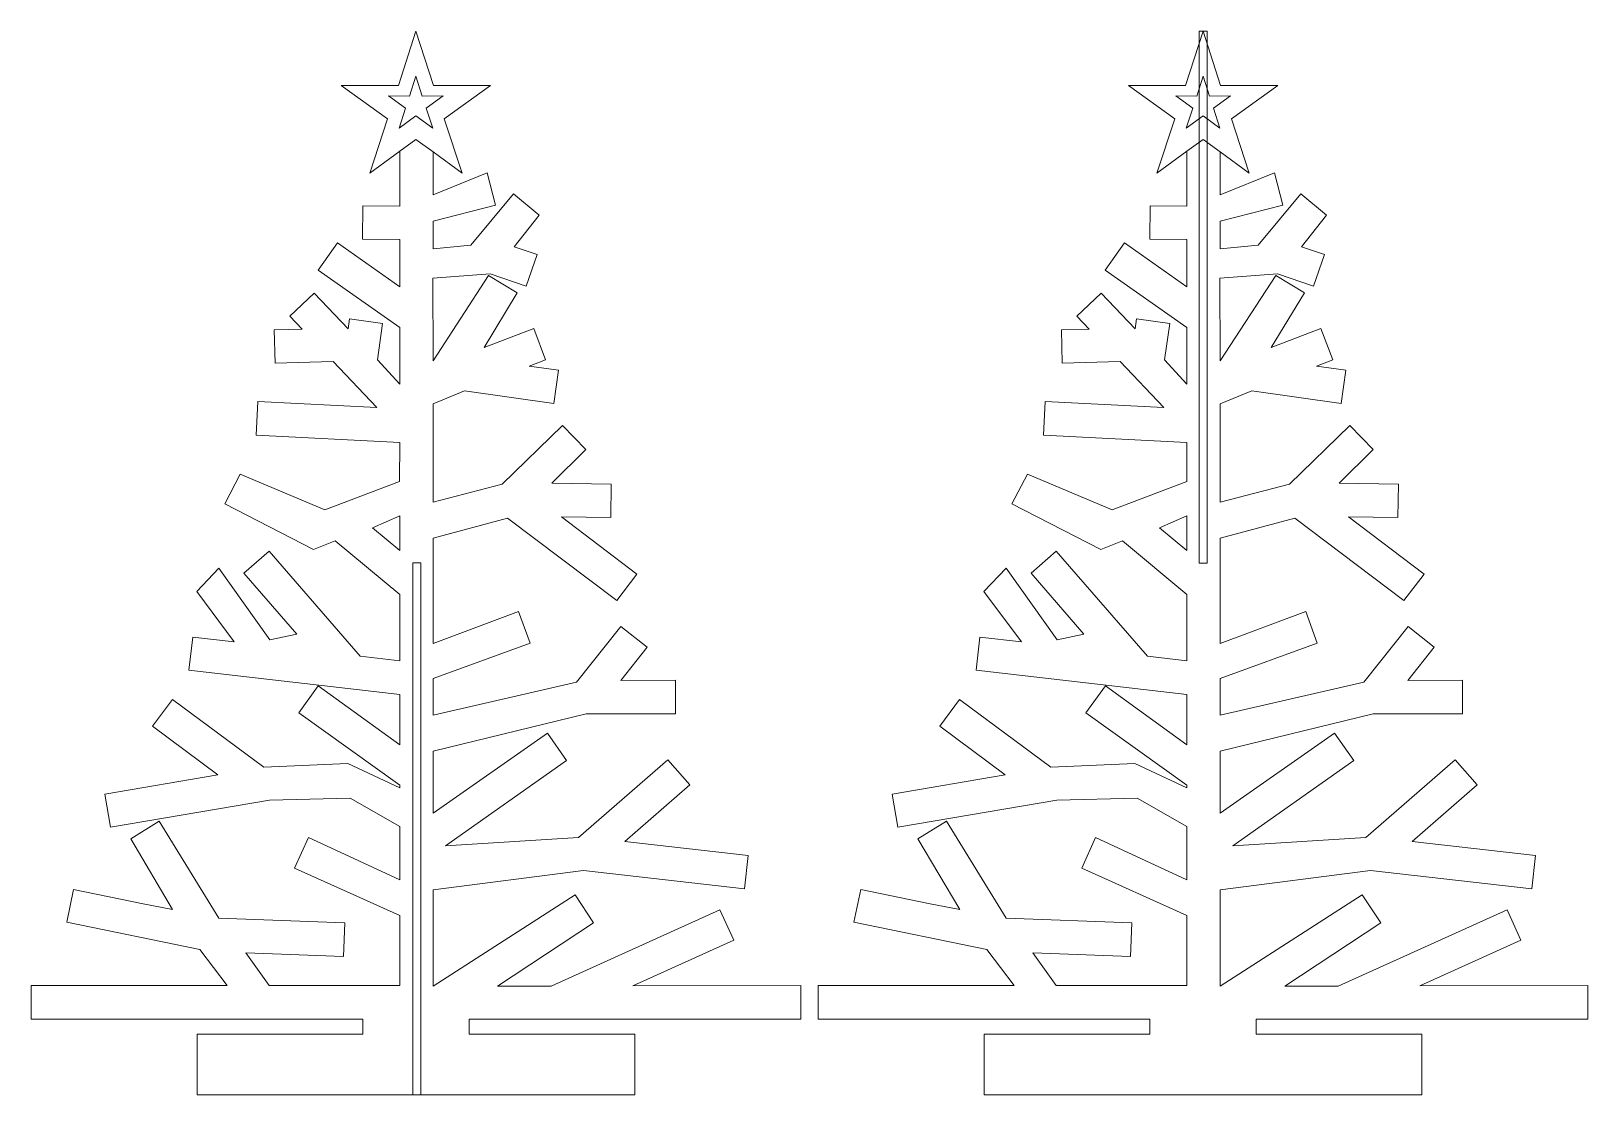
# Model space of a CAD drawing. Header units: centimetres. Extents: x -58 to 59, y -27 to 53.
import ezdxf

# ---------------------------------------------------------------- set-up
doc = ezdxf.new("R2010")
doc.units = ezdxf.units.CM
doc.header["$MEASUREMENT"] = 0
doc.layers.add('Capa 1', color=7, linetype='Continuous')

msp = doc.modelspace()

# ---------------------------------------------------------------- linework, layer by layer
at = {"layer": 'Capa 1', "color": 240, "lineweight": 9}
msp.add_lwpolyline([(29.36083, 13.44846), (29.96083, 13.44846), (29.96083, 53.44846), (29.36083, 53.44846), (29.36083, 13.44846)], close=True, dxfattribs=at)
at = {"layer": 'Capa 1', "color": 240, "lineweight": 20}
msp.add_lwpolyline([(-29.7685, -26.54446), (-29.1685, -26.54446), (-29.1685, 13.45554), (-29.7685, 13.45554), (-29.7685, -26.54446)], close=True, dxfattribs=at)
at = {"layer": 'Capa 1', "color": 240, "lineweight": 9}
for points, knots in [([(-28.2424, 39.15642), (-28.2424, 39.15642), (-28.2424, 37.09016), (-28.2424, 37.09016), (-28.2424, 37.09016), (-28.2424, 37.09016), (-25.39386, 37.36698), (-25.39386, 37.36698), (-25.39386, 37.36698), (-25.39386, 37.36698), (-22.18166, 41.22032), (-22.18166, 41.22032), (-22.18166, 41.22032), (-22.18166, 41.22032), (-20.2507, 39.6106), (-20.2507, 39.6106), (-20.2507, 39.6106), (-20.2507, 39.6106), (-22.1373, 37.245), (-22.1373, 37.245), (-22.1373, 37.245), (-22.1373, 37.245), (-20.40828, 36.64596), (-20.40828, 36.64596), (-20.40828, 36.64596), (-20.40828, 36.64596), (-21.23132, 34.27054), (-21.23132, 34.27054), (-21.23132, 34.27054), (-21.23132, 34.27054), (-23.94036, 35.20918), (-23.94036, 35.20918), (-23.94036, 35.20918), (-23.94036, 35.20918), (-28.26874, 34.87442), (-28.26874, 34.87442), (-28.26874, 34.87442), (-28.26874, 34.87442), (-28.2424, 28.66264), (-28.2424, 28.66264), (-28.2424, 28.66264), (-28.2424, 28.66264), (-24.06276, 35.07992), (-24.06276, 35.07992), (-24.06276, 35.07992), (-24.06276, 35.07992), (-21.91082, 33.78026), (-21.91082, 33.78026), (-21.91082, 33.78026), (-21.91082, 33.78026), (-24.39844, 29.66124), (-24.39844, 29.66124), (-24.39844, 29.66124), (-24.39844, 29.66124), (-20.67444, 31.08288), (-20.67444, 31.08288), (-20.67444, 31.08288), (-20.67444, 31.08288), (-19.7779, 28.7343), (-19.7779, 28.7343), (-19.7779, 28.7343), (-19.7779, 28.7343), (-21.01202, 28.26314), (-21.01202, 28.26314), (-21.01202, 28.26314), (-21.01202, 28.26314), (-18.80238, 27.9514), (-18.80238, 27.9514), (-18.80238, 27.9514), (-18.80238, 27.9514), (-19.15358, 25.46216), (-19.15358, 25.46216), (-19.15358, 25.46216), (-19.15358, 25.46216), (-25.86766, 26.40948), (-25.86766, 26.40948), (-25.86766, 26.40948), (-25.86766, 26.40948), (-28.2424, 25.42946), (-28.2424, 25.42946), (-28.2424, 25.42946), (-28.2424, 25.42946), (-28.2424, 18.01952), (-28.2424, 18.01952), (-28.2424, 18.01952), (-28.2424, 18.01952), (-23.0429, 19.37586), (-23.0429, 19.37586), (-23.0429, 19.37586), (-23.0429, 19.37586), (-18.49672, 23.78634), (-18.49672, 23.78634), (-18.49672, 23.78634), (-18.49672, 23.78634), (-16.7462, 21.98192), (-16.7462, 21.98192), (-16.7462, 21.98192), (-16.7462, 21.98192), (-19.29794, 19.45126), (-19.29794, 19.45126), (-19.29794, 19.45126), (-19.29794, 19.45126), (-14.84528, 19.38372), (-14.84528, 19.38372), (-14.84528, 19.38372), (-14.84528, 19.38372), (-14.8834, 16.87006), (-14.8834, 16.87006), (-14.8834, 16.87006), (-14.8834, 16.87006), (-18.58718, 16.92626), (-18.58718, 16.92626), (-18.58718, 16.92626), (-18.58718, 16.92626), (-12.90758, 12.62728), (-12.90758, 12.62728), (-12.90758, 12.62728), (-12.90758, 12.62728), (-14.42486, 10.62286), (-14.42486, 10.62286), (-14.42486, 10.62286), (-14.42486, 10.62286), (-22.63206, 16.83502), (-22.63206, 16.83502), (-22.63206, 16.83502), (-22.63206, 16.83502), (-28.2424, 15.33504), (-28.2424, 15.33504), (-28.2424, 15.33504), (-28.2424, 15.33504), (-28.2424, 7.40724), (-28.2424, 7.40724), (-28.2424, 7.40724), (-28.2424, 7.40724), (-21.81072, 9.7965), (-21.81072, 9.7965), (-21.81072, 9.7965), (-21.81072, 9.7965), (-20.93822, 7.43878), (-20.93822, 7.43878), (-20.93822, 7.43878), (-20.93822, 7.43878), (-28.2424, 4.76646), (-28.2424, 4.76646), (-28.2424, 4.76646), (-28.2424, 4.76646), (-28.2424, 1.99966), (-28.2424, 1.99966), (-28.2424, 1.99966), (-28.2424, 1.99966), (-17.44548, 4.49198), (-17.44548, 4.49198), (-17.44548, 4.49198), (-17.44548, 4.49198), (-14.11794, 8.68468), (-14.11794, 8.68468), (-14.11794, 8.68468), (-14.11794, 8.68468), (-12.14886, 7.12182), (-12.14886, 7.12182), (-12.14886, 7.12182), (-12.14886, 7.12182), (-14.13156, 4.62358), (-14.13156, 4.62358), (-14.13156, 4.62358), (-14.13156, 4.62358), (-10.02216, 4.63336), (-10.02216, 4.63336), (-10.02216, 4.63336), (-10.02216, 4.63336), (-10.01618, 2.11942), (-10.01618, 2.11942), (-10.01618, 2.11942), (-10.01618, 2.11942), (-16.73582, 2.10662), (-16.73582, 2.10662), (-16.73582, 2.10662), (-16.73582, 2.10662), (-28.2424, -0.69548), (-28.2424, -0.69548), (-28.2424, -0.69548), (-28.2424, -0.69548), (-28.2424, -5.34818), (-28.2424, -5.34818), (-28.2424, -5.34818), (-28.2424, -5.34818), (-19.64046, 0.64934), (-19.64046, 0.64934), (-19.64046, 0.64934), (-19.64046, 0.64934), (-18.19438, -1.40708), (-18.19438, -1.40708), (-18.19438, -1.40708), (-18.19438, -1.40708), (-27.29724, -7.80822), (-27.29724, -7.80822), (-27.29724, -7.80822), (-27.29724, -7.80822), (-17.303, -7.19852), (-17.303, -7.19852), (-17.303, -7.19852), (-17.303, -7.19852), (-10.57708, -1.33844), (-10.57708, -1.33844), (-10.57708, -1.33844), (-10.57708, -1.33844), (-8.92568, -3.23384), (-8.92568, -3.23384), (-8.92568, -3.23384), (-8.92568, -3.23384), (-13.81904, -7.4973), (-13.81904, -7.4973), (-13.81904, -7.4973), (-13.81904, -7.4973), (-4.53784, -8.54072), (-4.53784, -8.54072), (-4.53784, -8.54072), (-4.53784, -8.54072), (-4.81872, -11.03892), (-4.81872, -11.03892), (-4.81872, -11.03892), (-4.81872, -11.03892), (-16.93828, -9.66002), (-16.93828, -9.66002), (-16.93828, -9.66002), (-16.93828, -9.66002), (-28.2424, -11.13576), (-28.2424, -11.13576), (-28.2424, -11.13576), (-28.2424, -11.13576), (-28.2424, -18.38032), (-28.2424, -18.38032), (-28.2424, -18.38032), (-28.2424, -18.38032), (-17.55538, -11.5035), (-17.55538, -11.5035), (-17.55538, -11.5035), (-17.55538, -11.5035), (-16.16914, -13.60074), (-16.16914, -13.60074), (-16.16914, -13.60074), (-16.16914, -13.60074), (-23.3857, -18.37056), (-23.3857, -18.37056), (-23.3857, -18.37056), (-23.3857, -18.37056), (-19.36108, -18.36204), (-19.36108, -18.36204), (-19.36108, -18.36204), (-19.36108, -18.36204), (-6.67072, -12.62996), (-6.67072, -12.62996), (-6.67072, -12.62996), (-6.67072, -12.62996), (-5.6359, -14.92102), (-5.6359, -14.92102), (-5.6359, -14.92102), (-5.6359, -14.92102), (-13.22534, -18.3491), (-13.22534, -18.3491), (-13.22534, -18.3491), (-13.22534, -18.3491), (-0.59494, -18.32942), (-0.59494, -18.32942), (-0.59494, -18.32942), (-0.59494, -18.32942), (-0.59494, -20.84328), (-0.59494, -20.84328), (-0.59494, -20.84328), (-0.59494, -20.84328), (-25.5292, -20.84496), (-25.5292, -20.84496), (-25.5292, -20.84496), (-25.5292, -20.84496), (-25.5292, -21.97386), (-25.5292, -21.97386), (-25.5292, -21.97386), (-25.5292, -21.97386), (-13.07356, -21.9739), (-13.07356, -21.9739), (-13.07356, -21.9739), (-13.07356, -21.9739), (-13.07356, -26.54446), (-13.07356, -26.54446), (-13.07356, -26.54446), (-13.07356, -26.54446), (-29.4685, -26.54448), (-29.4685, -26.54448), (-29.4685, -26.54448), (-29.4685, -26.54448), (-45.98484, -26.54448), (-45.98484, -26.54448), (-45.98484, -26.54448), (-45.98484, -26.54448), (-45.98484, -21.97392), (-45.98484, -21.97392), (-45.98484, -21.97392), (-45.98484, -21.97392), (-33.5292, -21.97392), (-33.5292, -21.97392), (-33.5292, -21.97392), (-33.5292, -21.97392), (-33.5292, -20.84496), (-33.5292, -20.84496), (-33.5292, -20.84496), (-33.5292, -20.84496), (-58.46346, -20.84496), (-58.46346, -20.84496), (-58.46346, -20.84496), (-58.46346, -20.84496), (-58.46346, -18.32934), (-58.46346, -18.32934), (-58.46346, -18.32934), (-58.46346, -18.32934), (-43.7271, -18.32934), (-43.7271, -18.32934), (-43.7271, -18.32934), (-43.7271, -18.32934), (-45.78258, -15.61748), (-45.78258, -15.61748), (-45.78258, -15.61748), (-45.78258, -15.61748), (-55.77946, -13.5503), (-55.77946, -13.5503), (-55.77946, -13.5503), (-55.77946, -13.5503), (-55.2704, -11.08846), (-55.2704, -11.08846), (-55.2704, -11.08846), (-55.2704, -11.08846), (-50.0409, -12.1698), (-50.0409, -12.1698), (-50.0409, -12.1698), (-50.0409, -12.1698), (-47.83118, -12.60316), (-47.83118, -12.60316), (-47.83118, -12.60316), (-47.83118, -12.60316), (-50.96858, -7.28706), (-50.96858, -7.28706), (-50.96858, -7.28706), (-50.96858, -7.28706), (-48.82748, -5.96966), (-48.82748, -5.96966), (-48.82748, -5.96966), (-48.82748, -5.96966), (-44.3471, -13.25174), (-44.3471, -13.25174), (-44.3471, -13.25174), (-44.3471, -13.25174), (-34.88556, -13.61546), (-34.88556, -13.61546), (-34.88556, -13.61546), (-34.88556, -13.61546), (-34.98208, -16.12756), (-34.98208, -16.12756), (-34.98208, -16.12756), (-34.98208, -16.12756), (-42.32188, -15.86004), (-42.32188, -15.86004), (-42.32188, -15.86004), (-42.32188, -15.86004), (-40.56832, -18.32934), (-40.56832, -18.32934), (-40.56832, -18.32934), (-40.56832, -18.32934), (-30.75086, -18.32934), (-30.75086, -18.32934), (-30.75086, -18.32934), (-30.75086, -18.32934), (-30.75086, -13.06398), (-30.75086, -13.06398), (-30.75086, -13.06398), (-30.75086, -13.06398), (-38.65412, -9.48428), (-38.65412, -9.48428), (-38.65412, -9.48428), (-38.65412, -9.48428), (-37.61692, -7.1943), (-37.61692, -7.1943), (-37.61692, -7.1943), (-37.61692, -7.1943), (-30.75086, -10.37822), (-30.75086, -10.37822), (-30.75086, -10.37822), (-30.75086, -10.37822), (-30.75086, -6.3619), (-30.75086, -6.3619), (-30.75086, -6.3619), (-30.75086, -6.3619), (-34.4836, -4.24094), (-34.4836, -4.24094), (-34.4836, -4.24094), (-34.4836, -4.24094), (-40.53018, -4.36896), (-40.53018, -4.36896), (-40.53018, -4.36896), (-40.53018, -4.36896), (-52.4937, -6.41028), (-52.4937, -6.41028), (-52.4937, -6.41028), (-52.4937, -6.41028), (-52.91658, -3.93216), (-52.91658, -3.93216), (-52.91658, -3.93216), (-52.91658, -3.93216), (-44.41516, -2.47028), (-44.41516, -2.47028), (-44.41516, -2.47028), (-44.41516, -2.47028), (-49.33492, 1.18392), (-49.33492, 1.18392), (-49.33492, 1.18392), (-49.33492, 1.18392), (-47.83586, 3.20212), (-47.83586, 3.20212), (-47.83586, 3.20212), (-47.83586, 3.20212), (-40.96982, -1.8978), (-40.96982, -1.8978), (-40.96982, -1.8978), (-40.96982, -1.8978), (-34.6571, -1.62086), (-34.6571, -1.62086), (-34.6571, -1.62086), (-34.6571, -1.62086), (-30.75086, -3.44736), (-30.75086, -3.44736), (-30.75086, -3.44736), (-30.75086, -3.44736), (-30.75086, -3.24846), (-30.75086, -3.24846), (-30.75086, -3.24846), (-30.75086, -3.24846), (-38.33498, 2.18084), (-38.33498, 2.18084), (-38.33498, 2.18084), (-38.33498, 2.18084), (-36.8785, 4.22988), (-36.8785, 4.22988), (-36.8785, 4.22988), (-36.8785, 4.22988), (-30.75086, -0.2314), (-30.75086, -0.2314), (-30.75086, -0.2314), (-30.75086, -0.2314), (-30.75086, 3.56522), (-30.75086, 3.56522), (-30.75086, 3.56522), (-30.75086, 3.56522), (-46.59894, 5.39168), (-46.59894, 5.39168), (-46.59894, 5.39168), (-46.59894, 5.39168), (-46.3111, 7.88912), (-46.3111, 7.88912), (-46.3111, 7.88912), (-46.3111, 7.88912), (-43.18968, 7.52934), (-43.18968, 7.52934), (-43.18968, 7.52934), (-43.18968, 7.52934), (-46.01344, 11.32126), (-46.01344, 11.32126), (-46.01344, 11.32126), (-46.01344, 11.32126), (-44.345, 13.07382), (-44.345, 13.07382), (-44.345, 13.07382), (-44.345, 13.07382), (-40.50486, 7.66518), (-40.50486, 7.66518), (-40.50486, 7.66518), (-40.50486, 7.66518), (-38.4898, 8.10914), (-38.4898, 8.10914), (-38.4898, 8.10914), (-38.4898, 8.10914), (-42.46704, 12.69746), (-42.46704, 12.69746), (-42.46704, 12.69746), (-42.46704, 12.69746), (-40.56742, 14.34414), (-40.56742, 14.34414), (-40.56742, 14.34414), (-40.56742, 14.34414), (-33.71354, 6.43718), (-33.71354, 6.43718), (-33.71354, 6.43718), (-33.71354, 6.43718), (-30.75086, 6.09572), (-30.75086, 6.09572), (-30.75086, 6.09572), (-30.75086, 6.09572), (-30.75086, 11.07808), (-30.75086, 11.07808), (-30.75086, 11.07808), (-30.75086, 11.07808), (-35.5995, 15.11254), (-35.5995, 15.11254), (-35.5995, 15.11254), (-35.5995, 15.11254), (-37.2236, 14.4671), (-37.2236, 14.4671), (-37.2236, 14.4671), (-37.2236, 14.4671), (-43.899, 17.9144), (-43.899, 17.9144), (-43.899, 17.9144), (-43.899, 17.9144), (-42.74076, 20.1456), (-42.74076, 20.1456), (-42.74076, 20.1456), (-42.74076, 20.1456), (-36.36628, 17.46004), (-36.36628, 17.46004), (-36.36628, 17.46004), (-36.36628, 17.46004), (-30.75278, 19.59124), (-30.75278, 19.59124), (-30.75278, 19.59124), (-30.75278, 19.59124), (-30.75086, 22.51306), (-30.75086, 22.51306), (-30.75086, 22.51306), (-30.75086, 22.51306), (-41.53334, 23.08112), (-41.53334, 23.08112), (-41.53334, 23.08112), (-41.53334, 23.08112), (-41.40892, 25.592), (-41.40892, 25.592), (-41.40892, 25.592), (-41.40892, 25.592), (-32.48004, 25.14934), (-32.48004, 25.14934), (-32.48004, 25.14934), (-32.48004, 25.14934), (-35.75458, 28.59716), (-35.75458, 28.59716), (-35.75458, 28.59716), (-35.75458, 28.59716), (-40.11826, 28.48276), (-40.11826, 28.48276), (-40.11826, 28.48276), (-40.11826, 28.48276), (-40.18414, 30.99584), (-40.18414, 30.99584), (-40.18414, 30.99584), (-40.18414, 30.99584), (-38.0851, 31.0509), (-38.0851, 31.0509), (-38.0851, 31.0509), (-38.0851, 31.0509), (-39.01078, 32.02544), (-39.01078, 32.02544), (-39.01078, 32.02544), (-39.01078, 32.02544), (-37.18794, 33.75668), (-37.18794, 33.75668), (-37.18794, 33.75668), (-37.18794, 33.75668), (-34.63476, 31.06852), (-34.63476, 31.06852), (-34.63476, 31.06852), (-34.63476, 31.06852), (-34.5298, 31.81434), (-34.5298, 31.81434), (-34.5298, 31.81434), (-34.5298, 31.81434), (-32.04042, 31.46406), (-32.04042, 31.46406), (-32.04042, 31.46406), (-32.04042, 31.46406), (-32.42358, 28.7405), (-32.42358, 28.7405), (-32.42358, 28.7405), (-32.42358, 28.7405), (-30.75092, 26.90222), (-30.75092, 26.90222), (-30.75092, 26.90222), (-30.75092, 26.90222), (-30.75086, 31.15702), (-30.75086, 31.15702), (-30.75086, 31.15702), (-30.75086, 31.15702), (-36.87928, 35.48638), (-36.87928, 35.48638), (-36.87928, 35.48638), (-36.87928, 35.48638), (-35.4372, 37.54564), (-35.4372, 37.54564), (-35.4372, 37.54564), (-35.4372, 37.54564), (-30.75086, 34.2358), (-30.75086, 34.2358), (-30.75086, 34.2358), (-30.75086, 34.2358), (-30.75086, 37.7754), (-30.75086, 37.7754), (-30.75086, 37.7754), (-30.75086, 37.7754), (-33.54268, 37.8127), (-33.54268, 37.8127), (-33.54268, 37.8127), (-33.54268, 37.8127), (-33.50938, 40.32644), (-33.50938, 40.32644), (-33.50938, 40.32644), (-33.50938, 40.32644), (-30.75086, 40.2899), (-30.75086, 40.2899), (-30.75086, 40.2899), (-30.75086, 40.2899), (-30.75086, 44.41828), (-30.75086, 44.41828), (-30.75086, 44.41828), (-30.75086, 44.41828), (-32.99826, 42.77884), (-32.99826, 42.77884), (-32.99826, 42.77884), (-32.99826, 42.77884), (-31.6635, 46.86012), (-31.6635, 46.86012), (-31.6635, 46.86012), (-31.6635, 46.86012), (-35.14226, 49.3774), (-35.14226, 49.3774), (-35.14226, 49.3774), (-35.14226, 49.3774), (-30.84826, 49.36916), (-30.84826, 49.36916), (-30.84826, 49.36916), (-30.84826, 49.36916), (-29.5292, 53.45552), (-29.5292, 53.45552), (-29.5292, 53.45552), (-29.5292, 53.45552), (-28.21012, 49.36916), (-28.21012, 49.36916), (-28.21012, 49.36916), (-28.21012, 49.36916), (-23.91612, 49.3774), (-23.91612, 49.3774), (-23.91612, 49.3774), (-23.91612, 49.3774), (-27.3949, 46.86012), (-27.3949, 46.86012), (-27.3949, 46.86012), (-27.3949, 46.86012), (-26.06012, 42.77884), (-26.06012, 42.77884), (-26.06012, 42.77884), (-26.06012, 42.77884), (-28.2424, 44.37078), (-28.2424, 44.37078), (-28.2424, 44.37078), (-28.2424, 44.37078), (-28.2378, 41.132), (-28.2378, 41.132), (-28.2378, 41.132), (-28.2378, 41.132), (-24.1635, 42.7928), (-24.1635, 42.7928), (-24.1635, 42.7928), (-24.1635, 42.7928), (-23.53854, 40.35784), (-23.53854, 40.35784), (-23.53854, 40.35784), (-23.53854, 40.35784), (-28.2424, 39.15642), (-28.2424, 39.15642)], [0, 0, 0, 0, 0.00591716, 0.00591716, 0.00591716, 0.00591716, 0.01183432, 0.01183432, 0.01183432, 0.01183432, 0.017751479, 0.017751479, 0.017751479, 0.017751479, 0.023668639, 0.023668639, 0.023668639, 0.023668639, 0.029585799, 0.029585799, 0.029585799, 0.029585799, 0.035502959, 0.035502959, 0.035502959, 0.035502959, 0.041420118, 0.041420118, 0.041420118, 0.041420118, 0.047337278, 0.047337278, 0.047337278, 0.047337278, 0.053254438, 0.053254438, 0.053254438, 0.053254438, 0.059171598, 0.059171598, 0.059171598, 0.059171598, 0.065088757, 0.065088757, 0.065088757, 0.065088757, 0.071005917, 0.071005917, 0.071005917, 0.071005917, 0.076923077, 0.076923077, 0.076923077, 0.076923077, 0.082840237, 0.082840237, 0.082840237, 0.082840237, 0.088757396, 0.088757396, 0.088757396, 0.088757396, 0.094674556, 0.094674556, 0.094674556, 0.094674556, 0.100591716, 0.100591716, 0.100591716, 0.100591716, 0.106508876, 0.106508876, 0.106508876, 0.106508876, 0.112426036, 0.112426036, 0.112426036, 0.112426036, 0.118343195, 0.118343195, 0.118343195, 0.118343195, 0.124260355, 0.124260355, 0.124260355, 0.124260355, 0.130177515, 0.130177515, 0.130177515, 0.130177515, 0.136094675, 0.136094675, 0.136094675, 0.136094675, 0.142011834, 0.142011834, 0.142011834, 0.142011834, 0.147928994, 0.147928994, 0.147928994, 0.147928994, 0.153846154, 0.153846154, 0.153846154, 0.153846154, 0.159763314, 0.159763314, 0.159763314, 0.159763314, 0.165680473, 0.165680473, 0.165680473, 0.165680473, 0.171597633, 0.171597633, 0.171597633, 0.171597633, 0.177514793, 0.177514793, 0.177514793, 0.177514793, 0.183431953, 0.183431953, 0.183431953, 0.183431953, 0.189349112, 0.189349112, 0.189349112, 0.189349112, 0.195266272, 0.195266272, 0.195266272, 0.195266272, 0.201183432, 0.201183432, 0.201183432, 0.201183432, 0.207100592, 0.207100592, 0.207100592, 0.207100592, 0.213017751, 0.213017751, 0.213017751, 0.213017751, 0.218934911, 0.218934911, 0.218934911, 0.218934911, 0.224852071, 0.224852071, 0.224852071, 0.224852071, 0.230769231, 0.230769231, 0.230769231, 0.230769231, 0.236686391, 0.236686391, 0.236686391, 0.236686391, 0.24260355, 0.24260355, 0.24260355, 0.24260355, 0.24852071, 0.24852071, 0.24852071, 0.24852071, 0.25443787, 0.25443787, 0.25443787, 0.25443787, 0.26035503, 0.26035503, 0.26035503, 0.26035503, 0.266272189, 0.266272189, 0.266272189, 0.266272189, 0.272189349, 0.272189349, 0.272189349, 0.272189349, 0.278106509, 0.278106509, 0.278106509, 0.278106509, 0.284023669, 0.284023669, 0.284023669, 0.284023669, 0.289940828, 0.289940828, 0.289940828, 0.289940828, 0.295857988, 0.295857988, 0.295857988, 0.295857988, 0.301775148, 0.301775148, 0.301775148, 0.301775148, 0.307692308, 0.307692308, 0.307692308, 0.307692308, 0.313609467, 0.313609467, 0.313609467, 0.313609467, 0.319526627, 0.319526627, 0.319526627, 0.319526627, 0.325443787, 0.325443787, 0.325443787, 0.325443787, 0.331360947, 0.331360947, 0.331360947, 0.331360947, 0.337278107, 0.337278107, 0.337278107, 0.337278107, 0.343195266, 0.343195266, 0.343195266, 0.343195266, 0.349112426, 0.349112426, 0.349112426, 0.349112426, 0.355029586, 0.355029586, 0.355029586, 0.355029586, 0.360946746, 0.360946746, 0.360946746, 0.360946746, 0.366863905, 0.366863905, 0.366863905, 0.366863905, 0.372781065, 0.372781065, 0.372781065, 0.372781065, 0.378698225, 0.378698225, 0.378698225, 0.378698225, 0.384615385, 0.384615385, 0.384615385, 0.384615385, 0.390532544, 0.390532544, 0.390532544, 0.390532544, 0.396449704, 0.396449704, 0.396449704, 0.396449704, 0.402366864, 0.402366864, 0.402366864, 0.402366864, 0.408284024, 0.408284024, 0.408284024, 0.408284024, 0.414201183, 0.414201183, 0.414201183, 0.414201183, 0.420118343, 0.420118343, 0.420118343, 0.420118343, 0.426035503, 0.426035503, 0.426035503, 0.426035503, 0.431952663, 0.431952663, 0.431952663, 0.431952663, 0.437869822, 0.437869822, 0.437869822, 0.437869822, 0.443786982, 0.443786982, 0.443786982, 0.443786982, 0.449704142, 0.449704142, 0.449704142, 0.449704142, 0.455621302, 0.455621302, 0.455621302, 0.455621302, 0.461538462, 0.461538462, 0.461538462, 0.461538462, 0.467455621, 0.467455621, 0.467455621, 0.467455621, 0.473372781, 0.473372781, 0.473372781, 0.473372781, 0.479289941, 0.479289941, 0.479289941, 0.479289941, 0.485207101, 0.485207101, 0.485207101, 0.485207101, 0.49112426, 0.49112426, 0.49112426, 0.49112426, 0.49704142, 0.49704142, 0.49704142, 0.49704142, 0.50295858, 0.50295858, 0.50295858, 0.50295858, 0.50887574, 0.50887574, 0.50887574, 0.50887574, 0.514792899, 0.514792899, 0.514792899, 0.514792899, 0.520710059, 0.520710059, 0.520710059, 0.520710059, 0.526627219, 0.526627219, 0.526627219, 0.526627219, 0.532544379, 0.532544379, 0.532544379, 0.532544379, 0.538461538, 0.538461538, 0.538461538, 0.538461538, 0.544378698, 0.544378698, 0.544378698, 0.544378698, 0.550295858, 0.550295858, 0.550295858, 0.550295858, 0.556213018, 0.556213018, 0.556213018, 0.556213018, 0.562130178, 0.562130178, 0.562130178, 0.562130178, 0.568047337, 0.568047337, 0.568047337, 0.568047337, 0.573964497, 0.573964497, 0.573964497, 0.573964497, 0.579881657, 0.579881657, 0.579881657, 0.579881657, 0.585798817, 0.585798817, 0.585798817, 0.585798817, 0.591715976, 0.591715976, 0.591715976, 0.591715976, 0.597633136, 0.597633136, 0.597633136, 0.597633136, 0.603550296, 0.603550296, 0.603550296, 0.603550296, 0.609467456, 0.609467456, 0.609467456, 0.609467456, 0.615384615, 0.615384615, 0.615384615, 0.615384615, 0.621301775, 0.621301775, 0.621301775, 0.621301775, 0.627218935, 0.627218935, 0.627218935, 0.627218935, 0.633136095, 0.633136095, 0.633136095, 0.633136095, 0.639053254, 0.639053254, 0.639053254, 0.639053254, 0.644970414, 0.644970414, 0.644970414, 0.644970414, 0.650887574, 0.650887574, 0.650887574, 0.650887574, 0.656804734, 0.656804734, 0.656804734, 0.656804734, 0.662721893, 0.662721893, 0.662721893, 0.662721893, 0.668639053, 0.668639053, 0.668639053, 0.668639053, 0.674556213, 0.674556213, 0.674556213, 0.674556213, 0.680473373, 0.680473373, 0.680473373, 0.680473373, 0.686390533, 0.686390533, 0.686390533, 0.686390533, 0.692307692, 0.692307692, 0.692307692, 0.692307692, 0.698224852, 0.698224852, 0.698224852, 0.698224852, 0.704142012, 0.704142012, 0.704142012, 0.704142012, 0.710059172, 0.710059172, 0.710059172, 0.710059172, 0.715976331, 0.715976331, 0.715976331, 0.715976331, 0.721893491, 0.721893491, 0.721893491, 0.721893491, 0.727810651, 0.727810651, 0.727810651, 0.727810651, 0.733727811, 0.733727811, 0.733727811, 0.733727811, 0.73964497, 0.73964497, 0.73964497, 0.73964497, 0.74556213, 0.74556213, 0.74556213, 0.74556213, 0.75147929, 0.75147929, 0.75147929, 0.75147929, 0.75739645, 0.75739645, 0.75739645, 0.75739645, 0.763313609, 0.763313609, 0.763313609, 0.763313609, 0.769230769, 0.769230769, 0.769230769, 0.769230769, 0.775147929, 0.775147929, 0.775147929, 0.775147929, 0.781065089, 0.781065089, 0.781065089, 0.781065089, 0.786982249, 0.786982249, 0.786982249, 0.786982249, 0.792899408, 0.792899408, 0.792899408, 0.792899408, 0.798816568, 0.798816568, 0.798816568, 0.798816568, 0.804733728, 0.804733728, 0.804733728, 0.804733728, 0.810650888, 0.810650888, 0.810650888, 0.810650888, 0.816568047, 0.816568047, 0.816568047, 0.816568047, 0.822485207, 0.822485207, 0.822485207, 0.822485207, 0.828402367, 0.828402367, 0.828402367, 0.828402367, 0.834319527, 0.834319527, 0.834319527, 0.834319527, 0.840236686, 0.840236686, 0.840236686, 0.840236686, 0.846153846, 0.846153846, 0.846153846, 0.846153846, 0.852071006, 0.852071006, 0.852071006, 0.852071006, 0.857988166, 0.857988166, 0.857988166, 0.857988166, 0.863905325, 0.863905325, 0.863905325, 0.863905325, 0.869822485, 0.869822485, 0.869822485, 0.869822485, 0.875739645, 0.875739645, 0.875739645, 0.875739645, 0.881656805, 0.881656805, 0.881656805, 0.881656805, 0.887573964, 0.887573964, 0.887573964, 0.887573964, 0.893491124, 0.893491124, 0.893491124, 0.893491124, 0.899408284, 0.899408284, 0.899408284, 0.899408284, 0.905325444, 0.905325444, 0.905325444, 0.905325444, 0.911242604, 0.911242604, 0.911242604, 0.911242604, 0.917159763, 0.917159763, 0.917159763, 0.917159763, 0.923076923, 0.923076923, 0.923076923, 0.923076923, 0.928994083, 0.928994083, 0.928994083, 0.928994083, 0.934911243, 0.934911243, 0.934911243, 0.934911243, 0.940828402, 0.940828402, 0.940828402, 0.940828402, 0.946745562, 0.946745562, 0.946745562, 0.946745562, 0.952662722, 0.952662722, 0.952662722, 0.952662722, 0.958579882, 0.958579882, 0.958579882, 0.958579882, 0.964497041, 0.964497041, 0.964497041, 0.964497041, 0.970414201, 0.970414201, 0.970414201, 0.970414201, 0.976331361, 0.976331361, 0.976331361, 0.976331361, 0.982248521, 0.982248521, 0.982248521, 0.982248521, 0.98816568, 0.98816568, 0.98816568, 0.98816568, 1, 1, 1, 1]), ([(30.94763, 39.15644), (30.94763, 39.15644), (30.94763, 37.09018), (30.94763, 37.09018), (30.94763, 37.09018), (30.94763, 37.09018), (33.79617, 37.367), (33.79617, 37.367), (33.79617, 37.367), (33.79617, 37.367), (37.00837, 41.22034), (37.00837, 41.22034), (37.00837, 41.22034), (37.00837, 41.22034), (38.93933, 39.61062), (38.93933, 39.61062), (38.93933, 39.61062), (38.93933, 39.61062), (37.05273, 37.24502), (37.05273, 37.24502), (37.05273, 37.24502), (37.05273, 37.24502), (38.78175, 36.64598), (38.78175, 36.64598), (38.78175, 36.64598), (38.78175, 36.64598), (37.95871, 34.27056), (37.95871, 34.27056), (37.95871, 34.27056), (37.95871, 34.27056), (35.24967, 35.2092), (35.24967, 35.2092), (35.24967, 35.2092), (35.24967, 35.2092), (30.92129, 34.87444), (30.92129, 34.87444), (30.92129, 34.87444), (30.92129, 34.87444), (30.94763, 28.66266), (30.94763, 28.66266), (30.94763, 28.66266), (30.94763, 28.66266), (35.12727, 35.07994), (35.12727, 35.07994), (35.12727, 35.07994), (35.12727, 35.07994), (37.27921, 33.78028), (37.27921, 33.78028), (37.27921, 33.78028), (37.27921, 33.78028), (34.79159, 29.66126), (34.79159, 29.66126), (34.79159, 29.66126), (34.79159, 29.66126), (38.51559, 31.0829), (38.51559, 31.0829), (38.51559, 31.0829), (38.51559, 31.0829), (39.41213, 28.73432), (39.41213, 28.73432), (39.41213, 28.73432), (39.41213, 28.73432), (38.17801, 28.26316), (38.17801, 28.26316), (38.17801, 28.26316), (38.17801, 28.26316), (40.38765, 27.95142), (40.38765, 27.95142), (40.38765, 27.95142), (40.38765, 27.95142), (40.03645, 25.46218), (40.03645, 25.46218), (40.03645, 25.46218), (40.03645, 25.46218), (33.32237, 26.4095), (33.32237, 26.4095), (33.32237, 26.4095), (33.32237, 26.4095), (30.94763, 25.42948), (30.94763, 25.42948), (30.94763, 25.42948), (30.94763, 25.42948), (30.94763, 18.01954), (30.94763, 18.01954), (30.94763, 18.01954), (30.94763, 18.01954), (36.14713, 19.37588), (36.14713, 19.37588), (36.14713, 19.37588), (36.14713, 19.37588), (40.69331, 23.78636), (40.69331, 23.78636), (40.69331, 23.78636), (40.69331, 23.78636), (42.44383, 21.98194), (42.44383, 21.98194), (42.44383, 21.98194), (42.44383, 21.98194), (39.89209, 19.45128), (39.89209, 19.45128), (39.89209, 19.45128), (39.89209, 19.45128), (44.34475, 19.38374), (44.34475, 19.38374), (44.34475, 19.38374), (44.34475, 19.38374), (44.30663, 16.87008), (44.30663, 16.87008), (44.30663, 16.87008), (44.30663, 16.87008), (40.60285, 16.92628), (40.60285, 16.92628), (40.60285, 16.92628), (40.60285, 16.92628), (46.28245, 12.6273), (46.28245, 12.6273), (46.28245, 12.6273), (46.28245, 12.6273), (44.76517, 10.62288), (44.76517, 10.62288), (44.76517, 10.62288), (44.76517, 10.62288), (36.55797, 16.83504), (36.55797, 16.83504), (36.55797, 16.83504), (36.55797, 16.83504), (30.94763, 15.33506), (30.94763, 15.33506), (30.94763, 15.33506), (30.94763, 15.33506), (30.94763, 7.40726), (30.94763, 7.40726), (30.94763, 7.40726), (30.94763, 7.40726), (37.37931, 9.79652), (37.37931, 9.79652), (37.37931, 9.79652), (37.37931, 9.79652), (38.25181, 7.4388), (38.25181, 7.4388), (38.25181, 7.4388), (38.25181, 7.4388), (30.94763, 4.76648), (30.94763, 4.76648), (30.94763, 4.76648), (30.94763, 4.76648), (30.94763, 1.99968), (30.94763, 1.99968), (30.94763, 1.99968), (30.94763, 1.99968), (41.74455, 4.492), (41.74455, 4.492), (41.74455, 4.492), (41.74455, 4.492), (45.07209, 8.6847), (45.07209, 8.6847), (45.07209, 8.6847), (45.07209, 8.6847), (47.04117, 7.12184), (47.04117, 7.12184), (47.04117, 7.12184), (47.04117, 7.12184), (45.05847, 4.6236), (45.05847, 4.6236), (45.05847, 4.6236), (45.05847, 4.6236), (49.16787, 4.63338), (49.16787, 4.63338), (49.16787, 4.63338), (49.16787, 4.63338), (49.17385, 2.11944), (49.17385, 2.11944), (49.17385, 2.11944), (49.17385, 2.11944), (42.45421, 2.10664), (42.45421, 2.10664), (42.45421, 2.10664), (42.45421, 2.10664), (30.94763, -0.69546), (30.94763, -0.69546), (30.94763, -0.69546), (30.94763, -0.69546), (30.94763, -5.34816), (30.94763, -5.34816), (30.94763, -5.34816), (30.94763, -5.34816), (39.54957, 0.64936), (39.54957, 0.64936), (39.54957, 0.64936), (39.54957, 0.64936), (40.99565, -1.40706), (40.99565, -1.40706), (40.99565, -1.40706), (40.99565, -1.40706), (31.89279, -7.8082), (31.89279, -7.8082), (31.89279, -7.8082), (31.89279, -7.8082), (41.88703, -7.1985), (41.88703, -7.1985), (41.88703, -7.1985), (41.88703, -7.1985), (48.61295, -1.33842), (48.61295, -1.33842), (48.61295, -1.33842), (48.61295, -1.33842), (50.26435, -3.23382), (50.26435, -3.23382), (50.26435, -3.23382), (50.26435, -3.23382), (45.37099, -7.49728), (45.37099, -7.49728), (45.37099, -7.49728), (45.37099, -7.49728), (54.65219, -8.5407), (54.65219, -8.5407), (54.65219, -8.5407), (54.65219, -8.5407), (54.37131, -11.0389), (54.37131, -11.0389), (54.37131, -11.0389), (54.37131, -11.0389), (42.25175, -9.66), (42.25175, -9.66), (42.25175, -9.66), (42.25175, -9.66), (30.94763, -11.13574), (30.94763, -11.13574), (30.94763, -11.13574), (30.94763, -11.13574), (30.94763, -18.3803), (30.94763, -18.3803), (30.94763, -18.3803), (30.94763, -18.3803), (41.63465, -11.50348), (41.63465, -11.50348), (41.63465, -11.50348), (41.63465, -11.50348), (43.02089, -13.60072), (43.02089, -13.60072), (43.02089, -13.60072), (43.02089, -13.60072), (35.80433, -18.37054), (35.80433, -18.37054), (35.80433, -18.37054), (35.80433, -18.37054), (39.82895, -18.36202), (39.82895, -18.36202), (39.82895, -18.36202), (39.82895, -18.36202), (52.51931, -12.62994), (52.51931, -12.62994), (52.51931, -12.62994), (52.51931, -12.62994), (53.55413, -14.921), (53.55413, -14.921), (53.55413, -14.921), (53.55413, -14.921), (45.96469, -18.34908), (45.96469, -18.34908), (45.96469, -18.34908), (45.96469, -18.34908), (58.59509, -18.3294), (58.59509, -18.3294), (58.59509, -18.3294), (58.59509, -18.3294), (58.59509, -20.84326), (58.59509, -20.84326), (58.59509, -20.84326), (58.59509, -20.84326), (33.66083, -20.84494), (33.66083, -20.84494), (33.66083, -20.84494), (33.66083, -20.84494), (33.66083, -21.97384), (33.66083, -21.97384), (33.66083, -21.97384), (33.66083, -21.97384), (46.11647, -21.97388), (46.11647, -21.97388), (46.11647, -21.97388), (46.11647, -21.97388), (46.11647, -26.54444), (46.11647, -26.54444), (46.11647, -26.54444), (46.11647, -26.54444), (29.72153, -26.54446), (29.72153, -26.54446), (29.72153, -26.54446), (29.72153, -26.54446), (13.20519, -26.54446), (13.20519, -26.54446), (13.20519, -26.54446), (13.20519, -26.54446), (13.20519, -21.9739), (13.20519, -21.9739), (13.20519, -21.9739), (13.20519, -21.9739), (25.66083, -21.9739), (25.66083, -21.9739), (25.66083, -21.9739), (25.66083, -21.9739), (25.66083, -20.84494), (25.66083, -20.84494), (25.66083, -20.84494), (25.66083, -20.84494), (0.72657, -20.84494), (0.72657, -20.84494), (0.72657, -20.84494), (0.72657, -20.84494), (0.72657, -18.32932), (0.72657, -18.32932), (0.72657, -18.32932), (0.72657, -18.32932), (15.46293, -18.32932), (15.46293, -18.32932), (15.46293, -18.32932), (15.46293, -18.32932), (13.40745, -15.61746), (13.40745, -15.61746), (13.40745, -15.61746), (13.40745, -15.61746), (3.41057, -13.55028), (3.41057, -13.55028), (3.41057, -13.55028), (3.41057, -13.55028), (3.91963, -11.08844), (3.91963, -11.08844), (3.91963, -11.08844), (3.91963, -11.08844), (9.14913, -12.16978), (9.14913, -12.16978), (9.14913, -12.16978), (9.14913, -12.16978), (11.35885, -12.60314), (11.35885, -12.60314), (11.35885, -12.60314), (11.35885, -12.60314), (8.22145, -7.28704), (8.22145, -7.28704), (8.22145, -7.28704), (8.22145, -7.28704), (10.36255, -5.96964), (10.36255, -5.96964), (10.36255, -5.96964), (10.36255, -5.96964), (14.84293, -13.25172), (14.84293, -13.25172), (14.84293, -13.25172), (14.84293, -13.25172), (24.30447, -13.61544), (24.30447, -13.61544), (24.30447, -13.61544), (24.30447, -13.61544), (24.20795, -16.12754), (24.20795, -16.12754), (24.20795, -16.12754), (24.20795, -16.12754), (16.86815, -15.86002), (16.86815, -15.86002), (16.86815, -15.86002), (16.86815, -15.86002), (18.62171, -18.32932), (18.62171, -18.32932), (18.62171, -18.32932), (18.62171, -18.32932), (28.43917, -18.32932), (28.43917, -18.32932), (28.43917, -18.32932), (28.43917, -18.32932), (28.43917, -13.06396), (28.43917, -13.06396), (28.43917, -13.06396), (28.43917, -13.06396), (20.53591, -9.48426), (20.53591, -9.48426), (20.53591, -9.48426), (20.53591, -9.48426), (21.57311, -7.19428), (21.57311, -7.19428), (21.57311, -7.19428), (21.57311, -7.19428), (28.43917, -10.3782), (28.43917, -10.3782), (28.43917, -10.3782), (28.43917, -10.3782), (28.43917, -6.36188), (28.43917, -6.36188), (28.43917, -6.36188), (28.43917, -6.36188), (24.70643, -4.24092), (24.70643, -4.24092), (24.70643, -4.24092), (24.70643, -4.24092), (18.65985, -4.36894), (18.65985, -4.36894), (18.65985, -4.36894), (18.65985, -4.36894), (6.69633, -6.41026), (6.69633, -6.41026), (6.69633, -6.41026), (6.69633, -6.41026), (6.27345, -3.93214), (6.27345, -3.93214), (6.27345, -3.93214), (6.27345, -3.93214), (14.77487, -2.47026), (14.77487, -2.47026), (14.77487, -2.47026), (14.77487, -2.47026), (9.85511, 1.18394), (9.85511, 1.18394), (9.85511, 1.18394), (9.85511, 1.18394), (11.35417, 3.20214), (11.35417, 3.20214), (11.35417, 3.20214), (11.35417, 3.20214), (18.22021, -1.89778), (18.22021, -1.89778), (18.22021, -1.89778), (18.22021, -1.89778), (24.53293, -1.62084), (24.53293, -1.62084), (24.53293, -1.62084), (24.53293, -1.62084), (28.43917, -3.44734), (28.43917, -3.44734), (28.43917, -3.44734), (28.43917, -3.44734), (28.43917, -3.24844), (28.43917, -3.24844), (28.43917, -3.24844), (28.43917, -3.24844), (20.85505, 2.18086), (20.85505, 2.18086), (20.85505, 2.18086), (20.85505, 2.18086), (22.31153, 4.2299), (22.31153, 4.2299), (22.31153, 4.2299), (22.31153, 4.2299), (28.43917, -0.23138), (28.43917, -0.23138), (28.43917, -0.23138), (28.43917, -0.23138), (28.43917, 3.56524), (28.43917, 3.56524), (28.43917, 3.56524), (28.43917, 3.56524), (12.59109, 5.3917), (12.59109, 5.3917), (12.59109, 5.3917), (12.59109, 5.3917), (12.87893, 7.88914), (12.87893, 7.88914), (12.87893, 7.88914), (12.87893, 7.88914), (16.00035, 7.52936), (16.00035, 7.52936), (16.00035, 7.52936), (16.00035, 7.52936), (13.17659, 11.32128), (13.17659, 11.32128), (13.17659, 11.32128), (13.17659, 11.32128), (14.84503, 13.07384), (14.84503, 13.07384), (14.84503, 13.07384), (14.84503, 13.07384), (18.68517, 7.6652), (18.68517, 7.6652), (18.68517, 7.6652), (18.68517, 7.6652), (20.70023, 8.10916), (20.70023, 8.10916), (20.70023, 8.10916), (20.70023, 8.10916), (16.72299, 12.69748), (16.72299, 12.69748), (16.72299, 12.69748), (16.72299, 12.69748), (18.62261, 14.34416), (18.62261, 14.34416), (18.62261, 14.34416), (18.62261, 14.34416), (25.47649, 6.4372), (25.47649, 6.4372), (25.47649, 6.4372), (25.47649, 6.4372), (28.43917, 6.09574), (28.43917, 6.09574), (28.43917, 6.09574), (28.43917, 6.09574), (28.43917, 11.0781), (28.43917, 11.0781), (28.43917, 11.0781), (28.43917, 11.0781), (23.59053, 15.11256), (23.59053, 15.11256), (23.59053, 15.11256), (23.59053, 15.11256), (21.96643, 14.46712), (21.96643, 14.46712), (21.96643, 14.46712), (21.96643, 14.46712), (15.29103, 17.91442), (15.29103, 17.91442), (15.29103, 17.91442), (15.29103, 17.91442), (16.44927, 20.14562), (16.44927, 20.14562), (16.44927, 20.14562), (16.44927, 20.14562), (22.82375, 17.46006), (22.82375, 17.46006), (22.82375, 17.46006), (22.82375, 17.46006), (28.43725, 19.59126), (28.43725, 19.59126), (28.43725, 19.59126), (28.43725, 19.59126), (28.43917, 22.51308), (28.43917, 22.51308), (28.43917, 22.51308), (28.43917, 22.51308), (17.65669, 23.08114), (17.65669, 23.08114), (17.65669, 23.08114), (17.65669, 23.08114), (17.78111, 25.59202), (17.78111, 25.59202), (17.78111, 25.59202), (17.78111, 25.59202), (26.70999, 25.14936), (26.70999, 25.14936), (26.70999, 25.14936), (26.70999, 25.14936), (23.43545, 28.59718), (23.43545, 28.59718), (23.43545, 28.59718), (23.43545, 28.59718), (19.07177, 28.48278), (19.07177, 28.48278), (19.07177, 28.48278), (19.07177, 28.48278), (19.00589, 30.99586), (19.00589, 30.99586), (19.00589, 30.99586), (19.00589, 30.99586), (21.10493, 31.05092), (21.10493, 31.05092), (21.10493, 31.05092), (21.10493, 31.05092), (20.17925, 32.02546), (20.17925, 32.02546), (20.17925, 32.02546), (20.17925, 32.02546), (22.00209, 33.7567), (22.00209, 33.7567), (22.00209, 33.7567), (22.00209, 33.7567), (24.55527, 31.06854), (24.55527, 31.06854), (24.55527, 31.06854), (24.55527, 31.06854), (24.66023, 31.81436), (24.66023, 31.81436), (24.66023, 31.81436), (24.66023, 31.81436), (27.14961, 31.46408), (27.14961, 31.46408), (27.14961, 31.46408), (27.14961, 31.46408), (26.76645, 28.74052), (26.76645, 28.74052), (26.76645, 28.74052), (26.76645, 28.74052), (28.43911, 26.90224), (28.43911, 26.90224), (28.43911, 26.90224), (28.43911, 26.90224), (28.43917, 31.15704), (28.43917, 31.15704), (28.43917, 31.15704), (28.43917, 31.15704), (22.31075, 35.4864), (22.31075, 35.4864), (22.31075, 35.4864), (22.31075, 35.4864), (23.75283, 37.54566), (23.75283, 37.54566), (23.75283, 37.54566), (23.75283, 37.54566), (28.43917, 34.23582), (28.43917, 34.23582), (28.43917, 34.23582), (28.43917, 34.23582), (28.43917, 37.77542), (28.43917, 37.77542), (28.43917, 37.77542), (28.43917, 37.77542), (25.64735, 37.81272), (25.64735, 37.81272), (25.64735, 37.81272), (25.64735, 37.81272), (25.68065, 40.32646), (25.68065, 40.32646), (25.68065, 40.32646), (25.68065, 40.32646), (28.43917, 40.28992), (28.43917, 40.28992), (28.43917, 40.28992), (28.43917, 40.28992), (28.43917, 44.4183), (28.43917, 44.4183), (28.43917, 44.4183), (28.43917, 44.4183), (26.19177, 42.77886), (26.19177, 42.77886), (26.19177, 42.77886), (26.19177, 42.77886), (27.52653, 46.86014), (27.52653, 46.86014), (27.52653, 46.86014), (27.52653, 46.86014), (24.04777, 49.37742), (24.04777, 49.37742), (24.04777, 49.37742), (24.04777, 49.37742), (28.34177, 49.36918), (28.34177, 49.36918), (28.34177, 49.36918), (28.34177, 49.36918), (29.66083, 53.45554), (29.66083, 53.45554), (29.66083, 53.45554), (29.66083, 53.45554), (30.97991, 49.36918), (30.97991, 49.36918), (30.97991, 49.36918), (30.97991, 49.36918), (35.27391, 49.37742), (35.27391, 49.37742), (35.27391, 49.37742), (35.27391, 49.37742), (31.79513, 46.86014), (31.79513, 46.86014), (31.79513, 46.86014), (31.79513, 46.86014), (33.12991, 42.77886), (33.12991, 42.77886), (33.12991, 42.77886), (33.12991, 42.77886), (30.94763, 44.3708), (30.94763, 44.3708), (30.94763, 44.3708), (30.94763, 44.3708), (30.95223, 41.13202), (30.95223, 41.13202), (30.95223, 41.13202), (30.95223, 41.13202), (35.02653, 42.79282), (35.02653, 42.79282), (35.02653, 42.79282), (35.02653, 42.79282), (35.65149, 40.35786), (35.65149, 40.35786), (35.65149, 40.35786), (35.65149, 40.35786), (30.94763, 39.15644), (30.94763, 39.15644)], [0, 0, 0, 0, 0.00591716, 0.00591716, 0.00591716, 0.00591716, 0.01183432, 0.01183432, 0.01183432, 0.01183432, 0.017751479, 0.017751479, 0.017751479, 0.017751479, 0.023668639, 0.023668639, 0.023668639, 0.023668639, 0.029585799, 0.029585799, 0.029585799, 0.029585799, 0.035502959, 0.035502959, 0.035502959, 0.035502959, 0.041420118, 0.041420118, 0.041420118, 0.041420118, 0.047337278, 0.047337278, 0.047337278, 0.047337278, 0.053254438, 0.053254438, 0.053254438, 0.053254438, 0.059171598, 0.059171598, 0.059171598, 0.059171598, 0.065088757, 0.065088757, 0.065088757, 0.065088757, 0.071005917, 0.071005917, 0.071005917, 0.071005917, 0.076923077, 0.076923077, 0.076923077, 0.076923077, 0.082840237, 0.082840237, 0.082840237, 0.082840237, 0.088757396, 0.088757396, 0.088757396, 0.088757396, 0.094674556, 0.094674556, 0.094674556, 0.094674556, 0.100591716, 0.100591716, 0.100591716, 0.100591716, 0.106508876, 0.106508876, 0.106508876, 0.106508876, 0.112426036, 0.112426036, 0.112426036, 0.112426036, 0.118343195, 0.118343195, 0.118343195, 0.118343195, 0.124260355, 0.124260355, 0.124260355, 0.124260355, 0.130177515, 0.130177515, 0.130177515, 0.130177515, 0.136094675, 0.136094675, 0.136094675, 0.136094675, 0.142011834, 0.142011834, 0.142011834, 0.142011834, 0.147928994, 0.147928994, 0.147928994, 0.147928994, 0.153846154, 0.153846154, 0.153846154, 0.153846154, 0.159763314, 0.159763314, 0.159763314, 0.159763314, 0.165680473, 0.165680473, 0.165680473, 0.165680473, 0.171597633, 0.171597633, 0.171597633, 0.171597633, 0.177514793, 0.177514793, 0.177514793, 0.177514793, 0.183431953, 0.183431953, 0.183431953, 0.183431953, 0.189349112, 0.189349112, 0.189349112, 0.189349112, 0.195266272, 0.195266272, 0.195266272, 0.195266272, 0.201183432, 0.201183432, 0.201183432, 0.201183432, 0.207100592, 0.207100592, 0.207100592, 0.207100592, 0.213017751, 0.213017751, 0.213017751, 0.213017751, 0.218934911, 0.218934911, 0.218934911, 0.218934911, 0.224852071, 0.224852071, 0.224852071, 0.224852071, 0.230769231, 0.230769231, 0.230769231, 0.230769231, 0.236686391, 0.236686391, 0.236686391, 0.236686391, 0.24260355, 0.24260355, 0.24260355, 0.24260355, 0.24852071, 0.24852071, 0.24852071, 0.24852071, 0.25443787, 0.25443787, 0.25443787, 0.25443787, 0.26035503, 0.26035503, 0.26035503, 0.26035503, 0.266272189, 0.266272189, 0.266272189, 0.266272189, 0.272189349, 0.272189349, 0.272189349, 0.272189349, 0.278106509, 0.278106509, 0.278106509, 0.278106509, 0.284023669, 0.284023669, 0.284023669, 0.284023669, 0.289940828, 0.289940828, 0.289940828, 0.289940828, 0.295857988, 0.295857988, 0.295857988, 0.295857988, 0.301775148, 0.301775148, 0.301775148, 0.301775148, 0.307692308, 0.307692308, 0.307692308, 0.307692308, 0.313609467, 0.313609467, 0.313609467, 0.313609467, 0.319526627, 0.319526627, 0.319526627, 0.319526627, 0.325443787, 0.325443787, 0.325443787, 0.325443787, 0.331360947, 0.331360947, 0.331360947, 0.331360947, 0.337278107, 0.337278107, 0.337278107, 0.337278107, 0.343195266, 0.343195266, 0.343195266, 0.343195266, 0.349112426, 0.349112426, 0.349112426, 0.349112426, 0.355029586, 0.355029586, 0.355029586, 0.355029586, 0.360946746, 0.360946746, 0.360946746, 0.360946746, 0.366863905, 0.366863905, 0.366863905, 0.366863905, 0.372781065, 0.372781065, 0.372781065, 0.372781065, 0.378698225, 0.378698225, 0.378698225, 0.378698225, 0.384615385, 0.384615385, 0.384615385, 0.384615385, 0.390532544, 0.390532544, 0.390532544, 0.390532544, 0.396449704, 0.396449704, 0.396449704, 0.396449704, 0.402366864, 0.402366864, 0.402366864, 0.402366864, 0.408284024, 0.408284024, 0.408284024, 0.408284024, 0.414201183, 0.414201183, 0.414201183, 0.414201183, 0.420118343, 0.420118343, 0.420118343, 0.420118343, 0.426035503, 0.426035503, 0.426035503, 0.426035503, 0.431952663, 0.431952663, 0.431952663, 0.431952663, 0.437869822, 0.437869822, 0.437869822, 0.437869822, 0.443786982, 0.443786982, 0.443786982, 0.443786982, 0.449704142, 0.449704142, 0.449704142, 0.449704142, 0.455621302, 0.455621302, 0.455621302, 0.455621302, 0.461538462, 0.461538462, 0.461538462, 0.461538462, 0.467455621, 0.467455621, 0.467455621, 0.467455621, 0.473372781, 0.473372781, 0.473372781, 0.473372781, 0.479289941, 0.479289941, 0.479289941, 0.479289941, 0.485207101, 0.485207101, 0.485207101, 0.485207101, 0.49112426, 0.49112426, 0.49112426, 0.49112426, 0.49704142, 0.49704142, 0.49704142, 0.49704142, 0.50295858, 0.50295858, 0.50295858, 0.50295858, 0.50887574, 0.50887574, 0.50887574, 0.50887574, 0.514792899, 0.514792899, 0.514792899, 0.514792899, 0.520710059, 0.520710059, 0.520710059, 0.520710059, 0.526627219, 0.526627219, 0.526627219, 0.526627219, 0.532544379, 0.532544379, 0.532544379, 0.532544379, 0.538461538, 0.538461538, 0.538461538, 0.538461538, 0.544378698, 0.544378698, 0.544378698, 0.544378698, 0.550295858, 0.550295858, 0.550295858, 0.550295858, 0.556213018, 0.556213018, 0.556213018, 0.556213018, 0.562130178, 0.562130178, 0.562130178, 0.562130178, 0.568047337, 0.568047337, 0.568047337, 0.568047337, 0.573964497, 0.573964497, 0.573964497, 0.573964497, 0.579881657, 0.579881657, 0.579881657, 0.579881657, 0.585798817, 0.585798817, 0.585798817, 0.585798817, 0.591715976, 0.591715976, 0.591715976, 0.591715976, 0.597633136, 0.597633136, 0.597633136, 0.597633136, 0.603550296, 0.603550296, 0.603550296, 0.603550296, 0.609467456, 0.609467456, 0.609467456, 0.609467456, 0.615384615, 0.615384615, 0.615384615, 0.615384615, 0.621301775, 0.621301775, 0.621301775, 0.621301775, 0.627218935, 0.627218935, 0.627218935, 0.627218935, 0.633136095, 0.633136095, 0.633136095, 0.633136095, 0.639053254, 0.639053254, 0.639053254, 0.639053254, 0.644970414, 0.644970414, 0.644970414, 0.644970414, 0.650887574, 0.650887574, 0.650887574, 0.650887574, 0.656804734, 0.656804734, 0.656804734, 0.656804734, 0.662721893, 0.662721893, 0.662721893, 0.662721893, 0.668639053, 0.668639053, 0.668639053, 0.668639053, 0.674556213, 0.674556213, 0.674556213, 0.674556213, 0.680473373, 0.680473373, 0.680473373, 0.680473373, 0.686390533, 0.686390533, 0.686390533, 0.686390533, 0.692307692, 0.692307692, 0.692307692, 0.692307692, 0.698224852, 0.698224852, 0.698224852, 0.698224852, 0.704142012, 0.704142012, 0.704142012, 0.704142012, 0.710059172, 0.710059172, 0.710059172, 0.710059172, 0.715976331, 0.715976331, 0.715976331, 0.715976331, 0.721893491, 0.721893491, 0.721893491, 0.721893491, 0.727810651, 0.727810651, 0.727810651, 0.727810651, 0.733727811, 0.733727811, 0.733727811, 0.733727811, 0.73964497, 0.73964497, 0.73964497, 0.73964497, 0.74556213, 0.74556213, 0.74556213, 0.74556213, 0.75147929, 0.75147929, 0.75147929, 0.75147929, 0.75739645, 0.75739645, 0.75739645, 0.75739645, 0.763313609, 0.763313609, 0.763313609, 0.763313609, 0.769230769, 0.769230769, 0.769230769, 0.769230769, 0.775147929, 0.775147929, 0.775147929, 0.775147929, 0.781065089, 0.781065089, 0.781065089, 0.781065089, 0.786982249, 0.786982249, 0.786982249, 0.786982249, 0.792899408, 0.792899408, 0.792899408, 0.792899408, 0.798816568, 0.798816568, 0.798816568, 0.798816568, 0.804733728, 0.804733728, 0.804733728, 0.804733728, 0.810650888, 0.810650888, 0.810650888, 0.810650888, 0.816568047, 0.816568047, 0.816568047, 0.816568047, 0.822485207, 0.822485207, 0.822485207, 0.822485207, 0.828402367, 0.828402367, 0.828402367, 0.828402367, 0.834319527, 0.834319527, 0.834319527, 0.834319527, 0.840236686, 0.840236686, 0.840236686, 0.840236686, 0.846153846, 0.846153846, 0.846153846, 0.846153846, 0.852071006, 0.852071006, 0.852071006, 0.852071006, 0.857988166, 0.857988166, 0.857988166, 0.857988166, 0.863905325, 0.863905325, 0.863905325, 0.863905325, 0.869822485, 0.869822485, 0.869822485, 0.869822485, 0.875739645, 0.875739645, 0.875739645, 0.875739645, 0.881656805, 0.881656805, 0.881656805, 0.881656805, 0.887573964, 0.887573964, 0.887573964, 0.887573964, 0.893491124, 0.893491124, 0.893491124, 0.893491124, 0.899408284, 0.899408284, 0.899408284, 0.899408284, 0.905325444, 0.905325444, 0.905325444, 0.905325444, 0.911242604, 0.911242604, 0.911242604, 0.911242604, 0.917159763, 0.917159763, 0.917159763, 0.917159763, 0.923076923, 0.923076923, 0.923076923, 0.923076923, 0.928994083, 0.928994083, 0.928994083, 0.928994083, 0.934911243, 0.934911243, 0.934911243, 0.934911243, 0.940828402, 0.940828402, 0.940828402, 0.940828402, 0.946745562, 0.946745562, 0.946745562, 0.946745562, 0.952662722, 0.952662722, 0.952662722, 0.952662722, 0.958579882, 0.958579882, 0.958579882, 0.958579882, 0.964497041, 0.964497041, 0.964497041, 0.964497041, 0.970414201, 0.970414201, 0.970414201, 0.970414201, 0.976331361, 0.976331361, 0.976331361, 0.976331361, 0.982248521, 0.982248521, 0.982248521, 0.982248521, 0.98816568, 0.98816568, 0.98816568, 0.98816568, 1, 1, 1, 1]), ([(-29.52919, 50.06755), (-29.52919, 50.06755), (-29.04726, 48.57458), (-29.04726, 48.57458), (-29.04726, 48.57458), (-29.04726, 48.57458), (-27.47844, 48.5776), (-27.47844, 48.5776), (-27.47844, 48.5776), (-27.47844, 48.5776), (-28.74942, 47.65791), (-28.74942, 47.65791), (-28.74942, 47.65791), (-28.74942, 47.65791), (-28.26176, 46.16679), (-28.26176, 46.16679), (-28.26176, 46.16679), (-28.26176, 46.16679), (-29.52919, 47.09136), (-29.52919, 47.09136), (-29.52919, 47.09136), (-29.52919, 47.09136), (-30.79663, 46.16679), (-30.79663, 46.16679), (-30.79663, 46.16679), (-30.79663, 46.16679), (-30.30897, 47.65791), (-30.30897, 47.65791), (-30.30897, 47.65791), (-30.30897, 47.65791), (-31.57995, 48.5776), (-31.57995, 48.5776), (-31.57995, 48.5776), (-31.57995, 48.5776), (-30.01113, 48.57458), (-30.01113, 48.57458), (-30.01113, 48.57458), (-30.01113, 48.57458), (-29.52919, 50.06755), (-29.52919, 50.06755)], [0, 0, 0, 0, 0.090909091, 0.090909091, 0.090909091, 0.090909091, 0.181818182, 0.181818182, 0.181818182, 0.181818182, 0.272727273, 0.272727273, 0.272727273, 0.272727273, 0.363636364, 0.363636364, 0.363636364, 0.363636364, 0.454545455, 0.454545455, 0.454545455, 0.454545455, 0.545454545, 0.545454545, 0.545454545, 0.545454545, 0.636363636, 0.636363636, 0.636363636, 0.636363636, 0.727272727, 0.727272727, 0.727272727, 0.727272727, 0.818181818, 0.818181818, 0.818181818, 0.818181818, 1, 1, 1, 1]), ([(29.66084, 50.06757), (29.66084, 50.06757), (30.14277, 48.5746), (30.14277, 48.5746), (30.14277, 48.5746), (30.14277, 48.5746), (31.71159, 48.57762), (31.71159, 48.57762), (31.71159, 48.57762), (31.71159, 48.57762), (30.44061, 47.65793), (30.44061, 47.65793), (30.44061, 47.65793), (30.44061, 47.65793), (30.92827, 46.16681), (30.92827, 46.16681), (30.92827, 46.16681), (30.92827, 46.16681), (29.66084, 47.09138), (29.66084, 47.09138), (29.66084, 47.09138), (29.66084, 47.09138), (28.3934, 46.16681), (28.3934, 46.16681), (28.3934, 46.16681), (28.3934, 46.16681), (28.88106, 47.65793), (28.88106, 47.65793), (28.88106, 47.65793), (28.88106, 47.65793), (27.61008, 48.57762), (27.61008, 48.57762), (27.61008, 48.57762), (27.61008, 48.57762), (29.1789, 48.5746), (29.1789, 48.5746), (29.1789, 48.5746), (29.1789, 48.5746), (29.66084, 50.06757), (29.66084, 50.06757)], [0, 0, 0, 0, 0.090909091, 0.090909091, 0.090909091, 0.090909091, 0.181818182, 0.181818182, 0.181818182, 0.181818182, 0.272727273, 0.272727273, 0.272727273, 0.272727273, 0.363636364, 0.363636364, 0.363636364, 0.363636364, 0.454545455, 0.454545455, 0.454545455, 0.454545455, 0.545454545, 0.545454545, 0.545454545, 0.545454545, 0.636363636, 0.636363636, 0.636363636, 0.636363636, 0.727272727, 0.727272727, 0.727272727, 0.727272727, 0.818181818, 0.818181818, 0.818181818, 0.818181818, 1, 1, 1, 1]), ([(-32.8053, 16.10032), (-32.8053, 16.10032), (-30.73912, 14.39504), (-30.73912, 14.39504), (-30.73912, 14.39504), (-30.73912, 14.39504), (-30.75086, 16.99756), (-30.75086, 16.99756), (-30.75086, 16.99756), (-30.75086, 16.99756), (-32.8053, 16.10032), (-32.8053, 16.10032)], [0, 0, 0, 0, 0.25, 0.25, 0.25, 0.25, 0.5, 0.5, 0.5, 0.5, 1, 1, 1, 1]), ([(26.38473, 16.10034), (26.38473, 16.10034), (28.45091, 14.39506), (28.45091, 14.39506), (28.45091, 14.39506), (28.45091, 14.39506), (28.43917, 16.99758), (28.43917, 16.99758), (28.43917, 16.99758), (28.43917, 16.99758), (26.38473, 16.10034), (26.38473, 16.10034)], [0, 0, 0, 0, 0.25, 0.25, 0.25, 0.25, 0.5, 0.5, 0.5, 0.5, 1, 1, 1, 1])]:
    msp.add_open_spline(points, degree=3, knots=knots, dxfattribs=at)
at = {"layer": 'Capa 1', "color": 140, "lineweight": 9}
for points in [[(-28.2424, 44.37075), (-28.2424, 44.37075), (-29.52919, 45.30946), (-29.52919, 45.30946), (-29.52919, 45.30946), (-29.52919, 45.30946), (-30.75086, 44.41827), (-30.75086, 44.41827)], [(30.94763, 44.37077), (30.94763, 44.37077), (29.66084, 45.30948), (29.66084, 45.30948), (29.66084, 45.30948), (29.66084, 45.30948), (28.43917, 44.41829), (28.43917, 44.41829)]]:
    msp.add_open_spline(points, degree=3, knots=[0, 0, 0, 0, 0.333333333, 0.333333333, 0.333333333, 0.333333333, 1, 1, 1, 1], dxfattribs=at)

doc.saveas('drawing.dxf')
